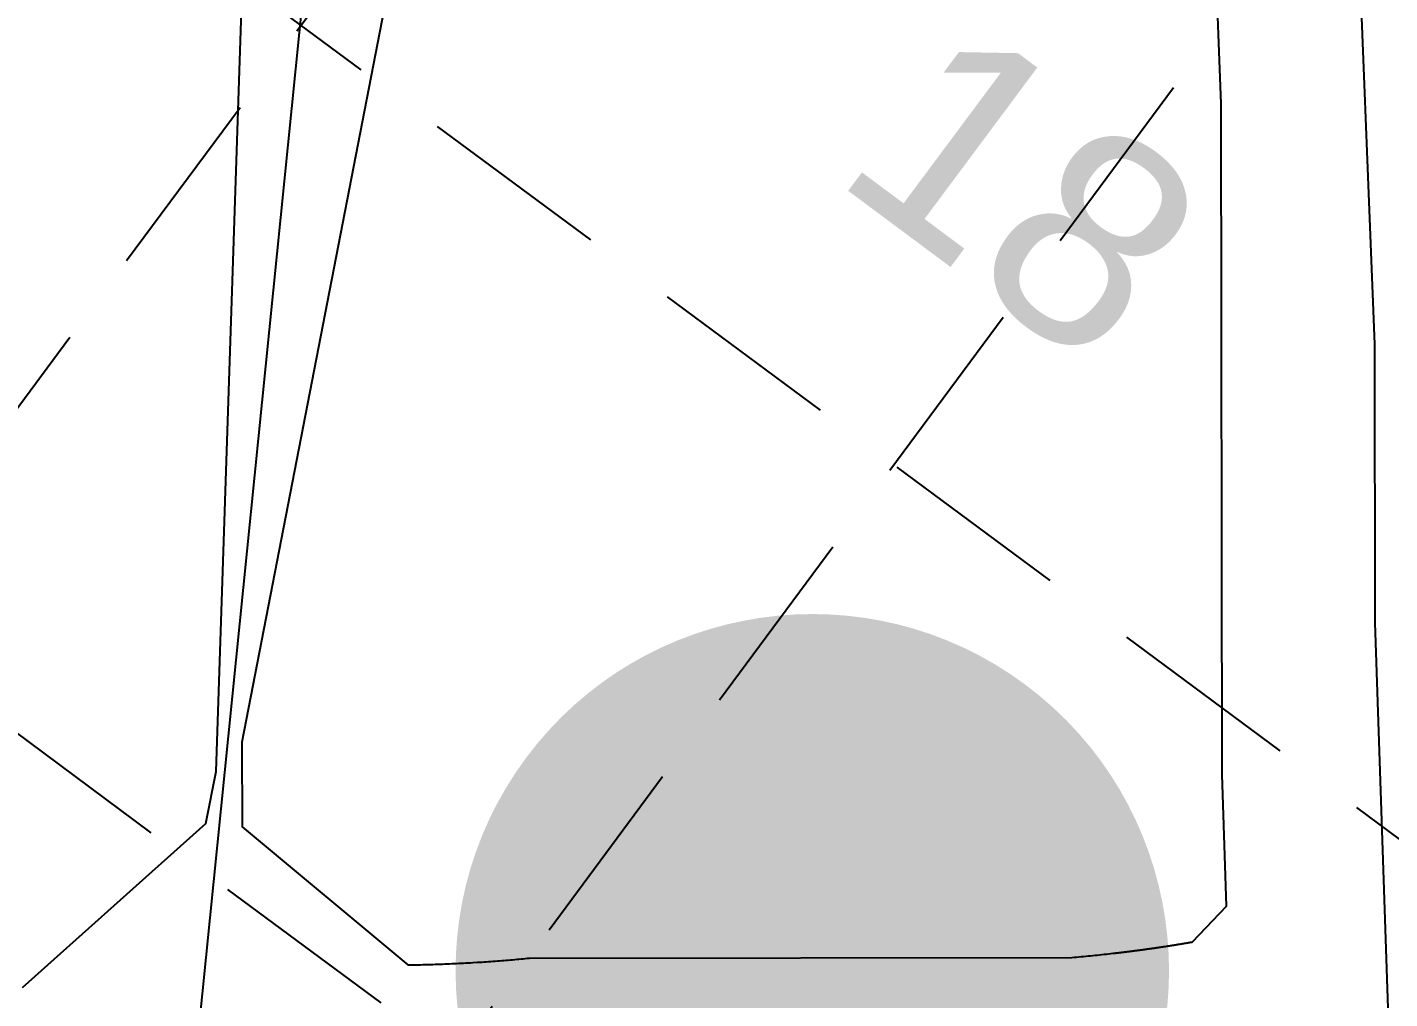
# Model space of a CAD drawing. Header units: feet. Extents: x 2260 to 6199, y 3666 to 7344.
# Drawn here: x 4510.5 to 4606.9, y 5928.6 to 5997.4 of the extents above; entities that cross this region are included whole.
import ezdxf
from ezdxf.enums import TextEntityAlignment as Align

# ---------------------------------------------------------------- set-up
doc = ezdxf.new("R2010")
doc.units = ezdxf.units.FT
doc.header["$LTSCALE"] = 40
doc.header["$MEASUREMENT"] = 0
doc.linetypes.add('CENTER2', pattern=[1.125, 0.75, -0.125, 0.125, -0.125])
doc.linetypes.add('HIDDEN', pattern=[0.375, 0.25, -0.125])
for name, color, linetype in [('ALTURA LOGO', 4, 'CONTINUOUS'), ('CL-STORM', 4, 'CENTER2'), ('EOP-PROP', 4, 'CONTINUOUS'), ('FLOW-ARROWS', 253, 'CONTINUOUS'), ('GRID', 254, 'HIDDEN'), ('LOT-NOS', 4, 'CONTINUOUS'), ('lots-line', 4, 'CONTINUOUS'), ('PC', 43, 'CONTINUOUS'), ('STORM', 3, 'CONTINUOUS')]:
    doc.layers.add(name, color=color, linetype=linetype)
doc.styles.add('altura', font='ARIAL.TTF', dxfattribs={"oblique": 15})
doc.styles.get("Standard").update_dxf_attribs({"font": 'ARIAL.TTF'})

msp = doc.modelspace()

# ---------------------------------------------------------------- hatches: boundary and pattern name
at = {"layer": 'ALTURA LOGO'}
h = msp.add_hatch(color=42, dxfattribs=at)
edge = h.paths.add_edge_path()
edge.add_ellipse((4566.048098863535, 5930.576844695034), major_axis=(15.0802862056227, 20.25752949458134), ratio=0.9999999996471769, start_angle=-89.99954055838653, end_angle=90.00045944161347)
edge.add_ellipse((4566.048098863535, 5930.576844695034), major_axis=(15.08009528975622, 20.25767161643099), ratio=0.9999999996472488, start_angle=89.99991946288667, end_angle=269.9999194628866)
h.paths.add_polyline_path([(4541.5866082233, 5935.819804523125), (4577.767730627596, 5908.885989766231), (4591.138915878781, 5926.847964133039), (4554.957793474482, 5953.781778889932)], flags=24)

# ---------------------------------------------------------------- linework, layer by layer
at = {"layer": 'CL-STORM', "color": 7}
msp.add_arc((4556.480311031793, 5994.709623215951), 99.99999999999999, 268.6520138450401, 346.7364446423301, dxfattribs=at)
at = {"layer": 'EOP-PROP', "color": 7}
for radius in [444.0000000000001, 444.0000000000001, 456.0000000000001, 456.0000000000001]:
    msp.add_arc((4564.713930253709, 6344.612763405505), radius, 233.3765157533149, 275.1728242940585, dxfattribs=at)
at = {"layer": 'FLOW-ARROWS', "color": 7}
msp.add_lwpolyline([(4527.334167113914, 5982.736845593448, 0, 1.6666667, 0), (4526.495772443734, 5977.807637302351, 0, 0, 0), (4523.898633100594, 5962.53816906896, 0, 0, 0)], format="xyseb", dxfattribs=at)
msp.add_lwpolyline([(4527.334167113914, 5982.736845593448, 0, 1.6666667, 0), (4526.495772443734, 5977.807637302351, 0, 0, 0), (4523.898633100594, 5962.53816906896, 0, 0, 0)], format="xyseb", dxfattribs=at)
at = {"layer": 'GRID', "linetype": 'HIDDEN', "ltscale": 1.35}
for p, q in [((3270.61363829412, 6930.979875725518), (5873.046677113535, 5001.808414071344)), ((3239.497969557759, 6889.005149292946), (5841.931008377178, 4959.833687638774)), ((4778.780781162114, 6333.307625095359), (3689.594948589321, 4864.006812574017)), ((4820.755507594686, 6302.191956359002), (3731.569675021894, 4832.891143837659))]:
    msp.add_line(p, q, dxfattribs=at)
at = {"layer": 'lots-line', "color": 7}
msp.add_line((4532.152305546507, 6021.248045793289), (4520.630499880883, 5906.82668417666), dxfattribs=at)
msp.add_line((4532.152305546507, 6021.248045793289), (4520.630499880883, 5906.82668417666), dxfattribs=at)
for radius in [440.0000000000001, 440.0000000000001, 460.0000000000001, 460.0000000000001]:
    msp.add_arc((4564.713930253709, 6344.612763405505), radius, 233.3765157533149, 275.1728242940585, dxfattribs=at)
at = {"layer": 'PC', "color": 43, "flags": 128}
for points, elevation in [([(4606.908922956695, 5925.120958778754), (4605.88762308577, 5955.220155739403), (4605.864464983084, 5974.942364643119), (4604.535224130313, 6008.76785324203)], 549), ([(4606.908922956695, 5925.120958778754), (4605.88762308577, 5955.220155739403), (4605.864464983084, 5974.942364643119), (4604.535224130313, 6008.76785324203)], 549), ([(4536.040194763861, 6000.30570453701), (4525.665816807844, 5946.753576533141), (4525.672862091099, 5940.753579469481), (4537.414676349072, 5930.980204771146), (4537.593344934609, 5930.983368027567), (4537.771330487563, 5930.986785507832), (4537.948636626943, 5930.99045574424), (4538.125266943299, 5930.994377279972), (4538.301224999, 5930.998548669005), (4538.476514328515, 5931.002968475986), (4538.651138438677, 5931.007635276137), (4538.825100808954, 5931.012547655153), (4538.998404891722, 5931.017704209095), (4539.171054112529, 5931.023103544298), (4539.34305187035, 5931.028744277258), (4539.51440153784, 5931.034625034545), (4539.685106461616, 5931.040744452705), (4539.855169962466, 5931.047101178159), (4540.024595335633, 5931.05369386711), (4540.193385851044, 5931.060521185447), (4540.36154475356, 5931.067581808664), (4540.529075263215, 5931.074874421746), (4540.695980575455, 5931.082397719104), (4540.862263861356, 5931.090150404461), (4541.027928267891, 5931.098131190787), (4541.19297691813, 5931.106338800191), (4541.357412911471, 5931.114771963848), (4541.521239323879, 5931.123429421902), (4541.684459208096, 5931.132309923396), (4541.847075593862, 5931.141412226174), (4542.008716195245, 5931.1507499403), (4542.331707670435, 5931.170024593777), (4542.491565954271, 5931.180014910698), (4542.651209503909, 5931.190207890102), (4542.810267262495, 5931.200615398247), (4542.968742104706, 5931.211236252362), (4543.126636883884, 5931.222069277854), (4543.283954432239, 5931.233113308214), (4543.440697561035, 5931.244367184961), (4543.596869060802, 5931.255829757558), (4543.752471701511, 5931.267499883337), (4543.907508232773, 5931.279376427441), (4544.061981384028, 5931.291458262734), (4544.215893864716, 5931.303744269738), (4544.369248364479, 5931.316233336571), (4544.522047553338, 5931.32892435886), (4544.674294081858, 5931.341816239697), (4544.825990581349, 5931.354907889539), (4544.977139664013, 5931.368198226179), (4545.127743923147, 5931.381686174646), (4545.277805933297, 5931.39537066716), (4545.427328250436, 5931.409250643059), (4545.57631341212, 5931.423325048735), (4545.724763937673, 5931.437592837578), (4545.872682328332, 5931.452052969901), (4546.020071067425, 5931.46670441289), (4584.414579590823, 5931.511787799612), (4584.582183647875, 5931.526653883402), (4584.74918895279, 5931.541709145678), (4584.915598331551, 5931.55695257432), (4585.081414590053, 5931.572383163836), (4585.246640514273, 5931.587999915299), (4585.411278870448, 5931.603801836291), (4585.575332405259, 5931.619787940831), (4585.738803845999, 5931.635957249343), (4585.90169590074, 5931.652308788575), (4586.06401125851, 5931.668841591561), (4586.225752589457, 5931.685554697558), (4586.386922545025, 5931.702447151994), (4586.547523758106, 5931.719518006405), (4586.707558843204, 5931.7367663184), (4586.867030396596, 5931.754191151594), (4587.025940996509, 5931.771791575553), (4587.184293203252, 5931.789566665761), (4587.342429917522, 5931.807525156176), (4587.344908388714, 5931.807846433739), (4587.392666422378, 5931.813318316053), (4587.440275259223, 5931.818803115445), (4587.487833525518, 5931.824303703776), (4587.535341290702, 5931.829820055915), (4587.582798624077, 5931.835352146789), (4587.630205594797, 5931.840899951366), (4587.677562271871, 5931.846463444664), (4587.724868724162, 5931.852042601745), (4587.772125020396, 5931.857637397723), (4587.819331229149, 5931.863247807758), (4587.866487418857, 5931.868873807057), (4587.913593657814, 5931.874515370872), (4587.96065001417, 5931.880172474508), (4588.007656555926, 5931.885845093306), (4588.054613350957, 5931.891533202665), (4588.101520466987, 5931.897236778025), (4588.148377971598, 5931.902955794874), (4588.195185932236, 5931.908690228744), (4588.241944416207, 5931.914440055218), (4588.288653490669, 5931.920205249917), (4588.335313222655, 5931.925985788518), (4588.381923679046, 5931.931781646738), (4588.428484926587, 5931.937592800339), (4588.474997031894, 5931.943419225129), (4588.521460061434, 5931.949260896969), (4588.567874081544, 5931.955117791751), (4588.614239158414, 5931.960989885425), (4588.660555358108, 5931.966877153982), (4588.706822746551, 5931.972779573457), (4588.753041389523, 5931.978697119931), (4588.799211352683, 5931.984629769528), (4588.845332701545, 5931.990577498421), (4588.891405501485, 5931.99654028282), (4588.937429817752, 5932.002518098984), (4588.98340571546, 5932.008510923225), (4589.029333259586, 5932.014518731882), (4589.075212514968, 5932.02054150135), (4589.121043546325, 5932.026579208064), (4589.166826418224, 5932.032631828503), (4589.212561195121, 5932.038699339195), (4589.258247941326, 5932.044781716703), (4589.303886721015, 5932.050878937639), (4589.349477598242, 5932.056990978655), (4589.395020636924, 5932.063117816452), (4589.440515900842, 5932.069259427769), (4589.485963453662, 5932.075415789392), (4589.531363358906, 5932.081586878142), (4589.576715679967, 5932.087772670896), (4589.622020480114, 5932.093973144563), (4589.667277822485, 5932.100188276096), (4589.712487770087, 5932.106418042495), (4589.7576503858, 5932.112662420803), (4589.802765732376, 5932.118921388097), (4589.847833872441, 5932.125194921506), (4589.892854868489, 5932.131482998197), (4589.937828782887, 5932.137785595379), (4589.982755677877, 5932.144102690297), (4590.027635615575, 5932.150434260251), (4590.07246865797, 5932.156780282572), (4590.117254866929, 5932.163140734637), (4590.161994304183, 5932.169515593861), (4590.206687031346, 5932.175904837707), (4590.251333109903, 5932.182308443674), (4590.295932601222, 5932.1887263893), (4590.340485566534, 5932.195158652171), (4590.384992066957, 5932.20160520991), (4590.429452163482, 5932.208066040179), (4590.473865916972, 5932.214541120684), (4590.518233388174, 5932.22103042917), (4590.562554637705, 5932.227533943426), (4590.606829726064, 5932.234051641275), (4590.651058713633, 5932.240583500587), (4590.69524166066, 5932.247129499267), (4590.739378627276, 5932.253689615266), (4590.783469673498, 5932.260263826567), (4590.827514859212, 5932.266852111198), (4590.871514244195, 5932.273454447229), (4590.915467888089, 5932.280070812765), (4590.959375850425, 5932.286701185953), (4591.003238190617, 5932.293345544978), (4591.04705496795, 5932.300003868069), (4591.090826241601, 5932.306676133486), (4591.134552070615, 5932.313362319538), (4591.178232513935, 5932.320062404562), (4591.221867630373, 5932.32677636695), (4591.265457478625, 5932.333504185114), (4591.309002117274, 5932.34024583752), (4591.352501604781, 5932.347001302665), (4591.395955999496, 5932.353770559086), (4591.439365359644, 5932.360553585359), (4591.482729743338, 5932.3673503601), (4591.52604920858, 5932.374160861962), (4591.569323813247, 5932.380985069634), (4591.612553615104, 5932.387822961848), (4591.655738671801, 5932.394674517371), (4591.698879040875, 5932.401539715006), (4591.741974779753, 5932.408418533599), (4591.785025945726, 5932.415310952033), (4591.828032595998, 5932.422216949222), (4591.870994787643, 5932.429136504125), (4591.91391257763, 5932.436069595737), (4591.956786022804, 5932.443016203089), (4591.993518378505, 5932.448869864988), (4591.99961517991, 5932.449976305249), (4592.042400105571, 5932.456949881323), (4592.085140856298, 5932.463936910457), (4592.127837488498, 5932.470937371824), (4592.170490058458, 5932.477951244648), (4592.213098622356, 5932.484978508182), (4592.255663236258, 5932.492019141716), (4592.29818395612, 5932.499073124575), (4592.34066083779, 5932.506140436128), (4592.383093937002, 5932.513221055771), (4592.42548330938, 5932.520314962944), (4592.467829010436, 5932.527422137119), (4592.510131095579, 5932.534542557806), (4592.5523896201, 5932.541676204552), (4592.594604639193, 5932.548823056935), (4592.636776207931, 5932.555983094578), (4592.678904381285, 5932.563156297133), (4592.720989214113, 5932.570342644283), (4592.763030761175, 5932.577542115762), (4592.805029077108, 5932.584754691327), (4592.846984216458, 5932.591980350774), (4592.888896233653, 5932.599219073937), (4592.930765183014, 5932.606470840679), (4592.972492991214, 5932.613726995996), (4595.378265350834, 5935.135744482542), (4595.061310223335, 5944.476874430619), (4595.005535075069, 5991.976841962414), (4594.593012058119, 6002.474407228783)], 550), ([(4536.040194763861, 6000.30570453701), (4525.665816807844, 5946.753576533141), (4525.672862091099, 5940.753579469481), (4537.414676349072, 5930.980204771146), (4537.593344934609, 5930.983368027567), (4537.771330487563, 5930.986785507832), (4537.948636626943, 5930.99045574424), (4538.125266943299, 5930.994377279972), (4538.301224999, 5930.998548669005), (4538.476514328515, 5931.002968475986), (4538.651138438677, 5931.007635276137), (4538.825100808954, 5931.012547655153), (4538.998404891722, 5931.017704209095), (4539.171054112529, 5931.023103544298), (4539.34305187035, 5931.028744277258), (4539.51440153784, 5931.034625034545), (4539.685106461616, 5931.040744452705), (4539.855169962466, 5931.047101178159), (4540.024595335633, 5931.05369386711), (4540.193385851044, 5931.060521185447), (4540.36154475356, 5931.067581808664), (4540.529075263215, 5931.074874421746), (4540.695980575455, 5931.082397719104), (4540.862263861356, 5931.090150404461), (4541.027928267891, 5931.098131190787), (4541.19297691813, 5931.106338800191), (4541.357412911471, 5931.114771963848), (4541.521239323879, 5931.123429421902), (4541.684459208096, 5931.132309923396), (4541.847075593862, 5931.141412226174), (4542.008716195245, 5931.1507499403), (4542.331707670435, 5931.170024593777), (4542.491565954271, 5931.180014910698), (4542.651209503909, 5931.190207890102), (4542.810267262495, 5931.200615398247), (4542.968742104706, 5931.211236252362), (4543.126636883884, 5931.222069277854), (4543.283954432239, 5931.233113308214), (4543.440697561035, 5931.244367184961), (4543.596869060802, 5931.255829757558), (4543.752471701511, 5931.267499883337), (4543.907508232773, 5931.279376427441), (4544.061981384028, 5931.291458262734), (4544.215893864716, 5931.303744269738), (4544.369248364479, 5931.316233336571), (4544.522047553338, 5931.32892435886), (4544.674294081858, 5931.341816239697), (4544.825990581349, 5931.354907889539), (4544.977139664013, 5931.368198226179), (4545.127743923147, 5931.381686174646), (4545.277805933297, 5931.39537066716), (4545.427328250436, 5931.409250643059), (4545.57631341212, 5931.423325048735), (4545.724763937673, 5931.437592837578), (4545.872682328332, 5931.452052969901), (4546.020071067425, 5931.46670441289), (4584.414579590823, 5931.511787799612), (4584.582183647875, 5931.526653883402), (4584.74918895279, 5931.541709145678), (4584.915598331551, 5931.55695257432), (4585.081414590053, 5931.572383163836), (4585.246640514273, 5931.587999915299), (4585.411278870448, 5931.603801836291), (4585.575332405259, 5931.619787940831), (4585.738803845999, 5931.635957249343), (4585.90169590074, 5931.652308788575), (4586.06401125851, 5931.668841591561), (4586.225752589457, 5931.685554697558), (4586.386922545025, 5931.702447151994), (4586.547523758106, 5931.719518006405), (4586.707558843204, 5931.7367663184), (4586.867030396596, 5931.754191151594), (4587.025940996509, 5931.771791575553), (4587.184293203252, 5931.789566665761), (4587.342429917522, 5931.807525156176), (4587.344908388714, 5931.807846433739), (4587.392666422378, 5931.813318316053), (4587.440275259223, 5931.818803115445), (4587.487833525518, 5931.824303703776), (4587.535341290702, 5931.829820055915), (4587.582798624077, 5931.835352146789), (4587.630205594797, 5931.840899951366), (4587.677562271871, 5931.846463444664), (4587.724868724162, 5931.852042601745), (4587.772125020396, 5931.857637397723), (4587.819331229149, 5931.863247807758), (4587.866487418857, 5931.868873807057), (4587.913593657814, 5931.874515370872), (4587.96065001417, 5931.880172474508), (4588.007656555926, 5931.885845093306), (4588.054613350957, 5931.891533202665), (4588.101520466987, 5931.897236778025), (4588.148377971598, 5931.902955794874), (4588.195185932236, 5931.908690228744), (4588.241944416207, 5931.914440055218), (4588.288653490669, 5931.920205249917), (4588.335313222655, 5931.925985788518), (4588.381923679046, 5931.931781646738), (4588.428484926587, 5931.937592800339), (4588.474997031894, 5931.943419225129), (4588.521460061434, 5931.949260896969), (4588.567874081544, 5931.955117791751), (4588.614239158414, 5931.960989885425), (4588.660555358108, 5931.966877153982), (4588.706822746551, 5931.972779573457), (4588.753041389523, 5931.978697119931), (4588.799211352683, 5931.984629769528), (4588.845332701545, 5931.990577498421), (4588.891405501485, 5931.99654028282), (4588.937429817752, 5932.002518098984), (4588.98340571546, 5932.008510923225), (4589.029333259586, 5932.014518731882), (4589.075212514968, 5932.02054150135), (4589.121043546325, 5932.026579208064), (4589.166826418224, 5932.032631828503), (4589.212561195121, 5932.038699339195), (4589.258247941326, 5932.044781716703), (4589.303886721015, 5932.050878937639), (4589.349477598242, 5932.056990978655), (4589.395020636924, 5932.063117816452), (4589.440515900842, 5932.069259427769), (4589.485963453662, 5932.075415789392), (4589.531363358906, 5932.081586878142), (4589.576715679967, 5932.087772670896), (4589.622020480114, 5932.093973144563), (4589.667277822485, 5932.100188276096), (4589.712487770087, 5932.106418042495), (4589.7576503858, 5932.112662420803), (4589.802765732376, 5932.118921388097), (4589.847833872441, 5932.125194921506), (4589.892854868489, 5932.131482998197), (4589.937828782887, 5932.137785595379), (4589.982755677877, 5932.144102690297), (4590.027635615575, 5932.150434260251), (4590.07246865797, 5932.156780282572), (4590.117254866929, 5932.163140734637), (4590.161994304183, 5932.169515593861), (4590.206687031346, 5932.175904837707), (4590.251333109903, 5932.182308443674), (4590.295932601222, 5932.1887263893), (4590.340485566534, 5932.195158652171), (4590.384992066957, 5932.20160520991), (4590.429452163482, 5932.208066040179), (4590.473865916972, 5932.214541120684), (4590.518233388174, 5932.22103042917), (4590.562554637705, 5932.227533943426), (4590.606829726064, 5932.234051641275), (4590.651058713633, 5932.240583500587), (4590.69524166066, 5932.247129499267), (4590.739378627276, 5932.253689615266), (4590.783469673498, 5932.260263826567), (4590.827514859212, 5932.266852111198), (4590.871514244195, 5932.273454447229), (4590.915467888089, 5932.280070812765), (4590.959375850425, 5932.286701185953), (4591.003238190617, 5932.293345544978), (4591.04705496795, 5932.300003868069), (4591.090826241601, 5932.306676133486), (4591.134552070615, 5932.313362319538), (4591.178232513935, 5932.320062404562), (4591.221867630373, 5932.32677636695), (4591.265457478625, 5932.333504185114), (4591.309002117274, 5932.34024583752), (4591.352501604781, 5932.347001302665), (4591.395955999496, 5932.353770559086), (4591.439365359644, 5932.360553585359), (4591.482729743338, 5932.3673503601), (4591.52604920858, 5932.374160861962), (4591.569323813247, 5932.380985069634), (4591.612553615104, 5932.387822961848), (4591.655738671801, 5932.394674517371), (4591.698879040875, 5932.401539715006), (4591.741974779753, 5932.408418533599), (4591.785025945726, 5932.415310952033), (4591.828032595998, 5932.422216949222), (4591.870994787643, 5932.429136504125), (4591.91391257763, 5932.436069595737), (4591.956786022804, 5932.443016203089), (4591.993518378505, 5932.448869864988), (4591.99961517991, 5932.449976305249), (4592.042400105571, 5932.456949881323), (4592.085140856298, 5932.463936910457), (4592.127837488498, 5932.470937371824), (4592.170490058458, 5932.477951244648), (4592.213098622356, 5932.484978508182), (4592.255663236258, 5932.492019141716), (4592.29818395612, 5932.499073124575), (4592.34066083779, 5932.506140436128), (4592.383093937002, 5932.513221055771), (4592.42548330938, 5932.520314962944), (4592.467829010436, 5932.527422137119), (4592.510131095579, 5932.534542557806), (4592.5523896201, 5932.541676204552), (4592.594604639193, 5932.548823056935), (4592.636776207931, 5932.555983094578), (4592.678904381285, 5932.563156297133), (4592.720989214113, 5932.570342644283), (4592.763030761175, 5932.577542115762), (4592.805029077108, 5932.584754691327), (4592.846984216458, 5932.591980350774), (4592.888896233653, 5932.599219073937), (4592.930765183014, 5932.606470840679), (4592.972492991214, 5932.613726995996), (4595.378265350834, 5935.135744482542), (4595.061310223335, 5944.476874430619), (4595.005535075069, 5991.976841962414), (4594.593012058119, 6002.474407228783)], 550), ([(4510.138011588367, 5929.386998194205), (4523.099989527474, 5940.998747291454), (4523.845491120278, 5944.673898036676), (4525.728894974095, 6001.432326420902)], 550), ([(4510.138011588367, 5929.386998194205), (4523.099989527474, 5940.998747291454), (4523.845491120278, 5944.673898036676), (4525.728894974095, 6001.432326420902)], 550)]:
    msp.add_lwpolyline(points, dxfattribs=dict(at, elevation=elevation))
at = {"layer": 'STORM', "color": 7}
for centre, radius in [((4556.480311031792, 5994.709623215953), 100.9600000000004), ((4556.480311031793, 5994.709623215953), 99.04000000000022)]:
    msp.add_arc(centre, radius, 268.6520138450662, 346.7364446423301, dxfattribs=at)

# ---------------------------------------------------------------- texts
at = {"layer": 'ALTURA LOGO', "color": 164, "style": 'altura', "oblique": 14.99999999494871, "width": 1.035276180044867}
msp.add_text('A', height=16.57528718286266, rotation=323.3354046422954, dxfattribs=at).set_placement((4561.126942131827, 5924.353594265311), align=Align.CENTER)
at = {"layer": 'LOT-NOS', "color": 7}
msp.add_text('18', height=15, rotation=323.3354046422954, dxfattribs=at).set_placement((4581.135382271024, 5985.81694706802), align=Align.MIDDLE_CENTER)

doc.saveas('drawing.dxf')
